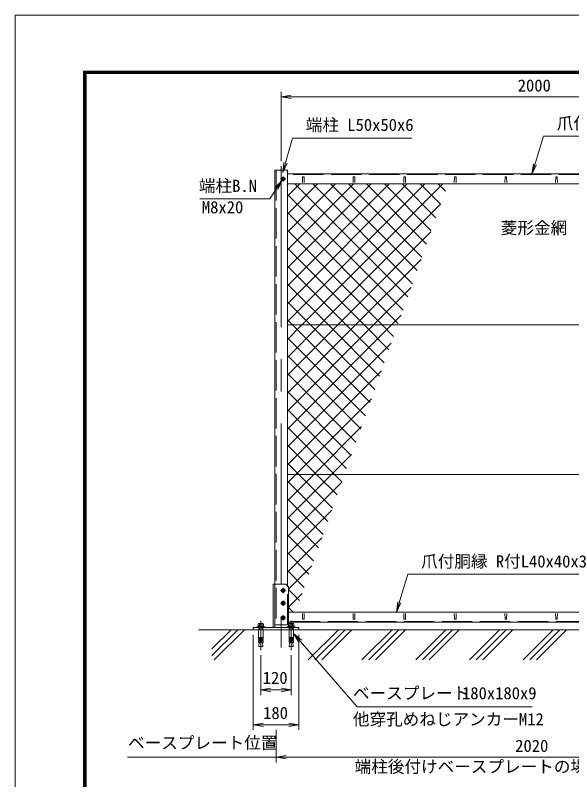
# Model space of a CAD drawing. Units: millimetres, scale not verified. Extents: x -4200 to 4200, y -2970 to 2970.
# Drawn here: x -4200 to -2002, y -48 to 2970 of the extents above; entities that cross this region are included whole.
import ezdxf
from ezdxf.enums import TextEntityAlignment as Align

# ---------------------------------------------------------------- set-up
doc = ezdxf.new("R2010")
doc.units = ezdxf.units.MM
doc.header["$LTSCALE"] = 20
doc.linetypes.add('DASHED', pattern=[7.5, 6, -1.5])
doc.linetypes.add('USER1', pattern=[50.8, 31.75, -6.35, 6.35, -6.35])
for name, color, linetype, lineweight in [('0-0_D-STR1', 1, 'Continuous', 18), ('0-1_D-BMK', 2, 'USER1', 13), ('0-2_D-STR-DIM', 7, 'Continuous', 9), ('0-3_D-STR3', 3, 'Continuous', 13), ('0-5_0', 7, 'Continuous', 9), ('0-6_D-STR2', 7, 'Continuous', 9), ('0-7_D-STR-TXT', 7, 'Continuous', 9), ('0-8_D-TTL', 7, 'Continuous', 9), ('0-A_D-BGD', 7, 'Continuous', 9), ('0-B_D-DCR-HCH', 7, 'Continuous', 9)]:
    doc.layers.add(name, color=color, linetype=linetype, lineweight=lineweight)
doc.styles.add('ＭＳ ゴシック', font='')
doc.styles.get('ＭＳ ゴシック').set_extended_font_data('MS Gothic')

# ---------------------------------------------------------------- blocks, each defined once
blk = doc.blocks.new('_Open')
at = {"layer": '0-5_0'}
blk.add_line((-20, 3.33), (0, 0), dxfattribs=at)
blk.add_lwpolyline([(-20, -3.33), (0, 0), (-20, 0)], dxfattribs=at)

msp = doc.modelspace()

# ---------------------------------------------------------------- linework, layer by layer
at = {"layer": '0-0_D-STR1'}
for p, q in [((-3174.97, 2358.92), (-3174.97, 563.92)), ((-3124.97, 2358.92), (-3174.97, 2358.92)), ((-3124.97, 717.92), (-3124.97, 2358.92)), ((-1182.47, 2343.92), (-3124.97, 2343.92)), ((-3064.97, 2330.79), (-3065.72, 2309.29)), ((-3058.97, 2330.79), (-3058.22, 2309.29)), ((-2864.97, 2330.79), (-2865.72, 2309.29)), ((-2858.97, 2330.79), (-2858.22, 2309.29)), ((-2664.97, 2330.79), (-2665.72, 2309.29)), ((-2658.97, 2330.79), (-2658.22, 2309.29)), ((-2464.97, 2330.79), (-2465.72, 2309.29)), ((-2458.97, 2330.79), (-2458.22, 2309.29)), ((-2264.97, 2330.79), (-2265.72, 2309.29)), ((-2258.97, 2330.79), (-2258.22, 2309.29)), ((-2064.97, 2330.79), (-2065.72, 2309.29)), ((-2058.97, 2330.79), (-2058.22, 2309.29)), ((-3124.97, 2303.92), (-1182.47, 2303.92)), ((-3120.97, 613.92), (-1194.97, 613.92)), ((-3064.97, 587.05), (-3065.72, 608.55)), ((-3058.97, 587.05), (-3058.22, 608.55)), ((-2864.97, 587.05), (-2865.72, 608.55)), ((-2858.97, 587.05), (-2858.22, 608.55)), ((-2664.97, 587.05), (-2665.72, 608.55)), ((-2658.97, 587.05), (-2658.22, 608.55)), ((-2464.97, 587.05), (-2465.72, 608.55)), ((-2458.97, 587.05), (-2458.22, 608.55)), ((-2264.97, 587.05), (-2265.72, 608.55)), ((-2258.97, 587.05), (-2258.22, 608.55)), ((-2064.97, 587.05), (-2065.72, 608.55)), ((-2058.97, 587.05), (-2058.22, 608.55)), ((-1194.97, 573.92), (-3120.97, 573.92))]:
    msp.add_line(p, q, dxfattribs=at)
at = {"layer": '0-0_D-STR1', "linetype": 'DASHED'}
for p, q in [((-3168.97, 2358.92), (-3168.97, 563.92)), ((-1182.47, 2340.92), (-3124.97, 2340.92)), ((-3124.97, 563.92), (-3124.97, 717.92)), ((-1194.97, 576.92), (-3120.97, 576.92)), ((-3174.97, 563.92), (-3124.97, 563.92))]:
    msp.add_line(p, q, dxfattribs=at)
at = {"layer": '0-0_D-STR1'}
for centre, start, end in [((-3061.97, 2329.54), 22.61986, 157.38014), ((-2861.97, 2329.54), 22.61986, 157.38014), ((-2661.97, 2329.54), 22.61986, 157.38014), ((-2461.97, 2329.54), 22.61986, 157.38014), ((-2261.97, 2329.54), 22.61986, 157.38014), ((-2061.97, 2329.54), 22.61986, 157.38014), ((-3061.97, 588.3), 202.61986, 337.38014), ((-2861.97, 588.3), 202.61986, 337.38014), ((-2661.97, 588.3), 202.61986, 337.38014), ((-2461.97, 588.3), 202.61986, 337.38014), ((-2261.97, 588.3), 202.61986, 337.38014), ((-2061.97, 588.3), 202.61986, 337.38014)]:
    msp.add_arc(centre, 3.25, start, end, dxfattribs=at)
at = {"layer": '0-1_D-BMK'}
for p, q in [((-3149.97, 2373.92), (-3149.97, 473.92)), ((-3141.97, 2333.92), (-3141.97, 2313.92)), ((-3131.97, 2323.92), (-3151.97, 2323.92)), ((-3131.97, 698.92), (-3151.97, 698.92)), ((-3141.97, 708.92), (-3141.97, 688.92)), ((-3131.97, 648.92), (-3151.97, 648.92)), ((-3141.97, 658.92), (-3141.97, 638.92)), ((-3229.97, 578.82), (-3229.97, 463.83)), ((-3131.97, 590.92), (-3151.97, 590.92)), ((-3141.97, 600.92), (-3141.97, 580.92)), ((-3109.97, 578.82), (-3109.97, 463.83))]:
    msp.add_line(p, q, dxfattribs=at)
at = {"layer": '0-2_D-STR-DIM'}
for p, q in [((-3149.97, 2393.92), (-3149.97, 2667.7)), ((-3109.97, 2647.7), (-1189.97, 2647.7)), ((-3259.97, 523.92), (-3259.97, 148.91)), ((-3079.97, 523.92), (-3079.97, 148.91)), ((-3229.97, 443.83), (-3229.97, 286.09)), ((-3109.97, 443.83), (-3109.97, 286.09)), ((-3189.97, 306.09), (-3149.97, 306.09)), ((-3219.97, 168.91), (-3119.97, 168.91)), ((-3169.97, 148.91), (-3169.97, 20.41)), ((-3756.92, 40.41), (-3169.97, 40.41)), ((-3129.97, 40.41), (-1189.97, 40.41))]:
    msp.add_line(p, q, dxfattribs=at)
msp.add_lwpolyline([(-2157.69, 239.75), (-2849.47, 239.75), (-3099.94, 527.38)], dxfattribs=at)
at = {"layer": '0-3_D-STR3'}
for p, q in [((-1182.47, 1747.17), (-3124.97, 1747.17)), ((-1182.47, 1157.17), (-3124.97, 1157.17)), ((-3180.97, 552.92), (-3180.97, 723.92)), ((-3174.97, 552.92), (-3174.97, 723.92)), ((-3120.97, 555.22), (-3120.97, 713.92)), ((-3221.32, 543.92), (-3238.62, 543.92)), ((-3118.62, 543.92), (-3101.32, 543.92))]:
    msp.add_line(p, q, dxfattribs=at)
at = {"layer": '0-3_D-STR3', "lineweight": 18}
for p, q in [((-3245.97, 552.92), (-3245.97, 555.22)), ((-3245.97, 555.22), (-3213.97, 555.22)), ((-3213.97, 552.92), (-3245.97, 552.92)), ((-3240.72, 558.22), (-3219.22, 558.22)), ((-3240.72, 555.22), (-3240.72, 558.22)), ((-3219.22, 555.22), (-3240.72, 555.22)), ((-3240.37, 558.22), (-3240.37, 566.52)), ((-3219.58, 558.22), (-3240.37, 558.22)), ((-3238.62, 543.92), (-3238.62, 513.88)), ((-3237.77, 569.02), (-3222.18, 569.02)), ((-3235.98, 543.92), (-3235.98, 552.92)), ((-3223.97, 569.02), (-3235.97, 569.02)), ((-3235.17, 558.22), (-3235.17, 566.52)), ((-3234.9, 543.92), (-3234.9, 552.92)), ((-3231.47, 555.22), (-3230.67, 558.22)), ((-3228.47, 558.22), (-3229.28, 555.22)), ((-3225.06, 543.92), (-3225.06, 552.92)), ((-3224.78, 558.22), (-3224.78, 566.52)), ((-3223.98, 552.92), (-3223.98, 543.92)), ((-3221.32, 543.92), (-3221.32, 513.88)), ((-3219.58, 566.52), (-3219.58, 558.22)), ((-3219.22, 558.22), (-3219.22, 555.22)), ((-3213.97, 555.22), (-3213.97, 552.92)), ((-3125.97, 555.22), (-3125.97, 552.92)), ((-3093.97, 555.22), (-3125.97, 555.22)), ((-3125.97, 552.92), (-3093.97, 552.92)), ((-3099.22, 558.22), (-3120.72, 558.22)), ((-3120.72, 558.22), (-3120.72, 555.22)), ((-3120.72, 555.22), (-3099.22, 555.22)), ((-3120.37, 566.52), (-3120.37, 558.22)), ((-3120.37, 558.22), (-3099.58, 558.22)), ((-3118.62, 543.92), (-3118.62, 513.88)), ((-3102.18, 569.02), (-3117.77, 569.02)), ((-3115.97, 569.02), (-3103.97, 569.02)), ((-3115.97, 552.92), (-3115.97, 543.92)), ((-3115.17, 558.22), (-3115.17, 566.52)), ((-3114.89, 543.92), (-3114.89, 552.92)), ((-3111.47, 558.22), (-3110.67, 555.22)), ((-3108.47, 555.22), (-3109.28, 558.22)), ((-3105.05, 543.92), (-3105.05, 552.92)), ((-3104.78, 558.22), (-3104.78, 566.52)), ((-3103.97, 543.92), (-3103.97, 552.92)), ((-3101.32, 543.92), (-3101.32, 513.88)), ((-3099.58, 558.22), (-3099.58, 566.52)), ((-3099.22, 555.22), (-3099.22, 558.22)), ((-3093.97, 552.92), (-3093.97, 555.22)), ((-3230.97, 513.88), (-3238.62, 513.88)), ((-3238.62, 511.38), (-3238.19, 513.84)), ((-3230.97, 513.88), (-3230.97, 493.92)), ((-3228.97, 513.88), (-3228.97, 493.92)), ((-3228.97, 513.88), (-3221.32, 513.88)), ((-3221.32, 511.38), (-3221.76, 513.84)), ((-3110.97, 513.88), (-3118.62, 513.88)), ((-3118.62, 511.38), (-3118.19, 513.84)), ((-3110.97, 513.88), (-3110.97, 493.92)), ((-3108.97, 513.88), (-3101.32, 513.88)), ((-3108.97, 513.88), (-3108.97, 493.92)), ((-3101.32, 511.38), (-3101.76, 513.84)), ((-3238.62, 511.38), (-3230.97, 511.38)), ((-3238.62, 511.38), (-3238.62, 509.88)), ((-3238.62, 509.88), (-3230.97, 509.88)), ((-3238.62, 507.38), (-3238.19, 509.84)), ((-3238.62, 507.38), (-3230.97, 507.38)), ((-3238.62, 507.38), (-3238.62, 505.88)), ((-3238.62, 505.88), (-3230.97, 505.88)), ((-3238.62, 503.38), (-3238.19, 505.84)), ((-3238.62, 503.38), (-3230.97, 503.38)), ((-3238.62, 503.38), (-3238.62, 501.88)), ((-3238.62, 501.88), (-3230.97, 501.88)), ((-3238.62, 499.42), (-3238.19, 501.88)), ((-3238.62, 499.42), (-3230.97, 499.42)), ((-3238.62, 499.42), (-3238.62, 493.92)), ((-3221.32, 493.92), (-3238.62, 493.92)), ((-3236.64, 493.92), (-3237.55, 477.82)), ((-3221.32, 511.38), (-3228.97, 511.38)), ((-3221.32, 509.88), (-3228.97, 509.88)), ((-3221.32, 507.38), (-3228.97, 507.38)), ((-3221.32, 505.88), (-3228.97, 505.88)), ((-3221.32, 503.38), (-3228.97, 503.38)), ((-3221.32, 501.88), (-3228.97, 501.88)), ((-3221.32, 499.42), (-3228.97, 499.42)), ((-3223.31, 493.92), (-3222.4, 477.82)), ((-3221.32, 507.38), (-3221.76, 509.84)), ((-3221.32, 503.38), (-3221.76, 505.84)), ((-3221.32, 499.42), (-3221.76, 501.88)), ((-3221.32, 511.38), (-3221.32, 509.88)), ((-3221.32, 507.38), (-3221.32, 505.88)), ((-3221.32, 503.38), (-3221.32, 501.88)), ((-3221.32, 499.42), (-3221.32, 493.92)), ((-3118.62, 511.38), (-3110.97, 511.38)), ((-3118.62, 511.38), (-3118.62, 509.88)), ((-3118.62, 509.88), (-3110.97, 509.88)), ((-3118.62, 507.38), (-3118.19, 509.84)), ((-3118.62, 507.38), (-3110.97, 507.38)), ((-3118.62, 507.38), (-3118.62, 505.88)), ((-3118.62, 505.88), (-3110.97, 505.88)), ((-3118.62, 503.38), (-3118.19, 505.84)), ((-3118.62, 503.38), (-3110.97, 503.38)), ((-3118.62, 503.38), (-3118.62, 501.88)), ((-3118.62, 499.42), (-3118.19, 501.88)), ((-3118.62, 501.88), (-3110.97, 501.88)), ((-3118.62, 499.42), (-3110.97, 499.42)), ((-3118.62, 499.42), (-3118.62, 493.92)), ((-3118.62, 493.92), (-3101.32, 493.92)), ((-3116.64, 493.92), (-3117.55, 477.82)), ((-3101.32, 511.38), (-3108.97, 511.38)), ((-3101.32, 509.88), (-3108.97, 509.88)), ((-3101.32, 507.38), (-3108.97, 507.38)), ((-3101.32, 505.88), (-3108.97, 505.88)), ((-3101.32, 503.38), (-3108.97, 503.38)), ((-3101.32, 501.88), (-3108.97, 501.88)), ((-3101.32, 499.42), (-3108.97, 499.42)), ((-3103.31, 493.92), (-3102.4, 477.82)), ((-3101.32, 507.38), (-3101.76, 509.84)), ((-3101.32, 503.38), (-3101.76, 505.84)), ((-3101.32, 499.42), (-3101.76, 501.88)), ((-3101.32, 511.38), (-3101.32, 509.88)), ((-3101.32, 507.38), (-3101.32, 505.88)), ((-3101.32, 503.38), (-3101.32, 501.88)), ((-3101.32, 499.42), (-3101.32, 493.92)), ((-3237.55, 477.82), (-3222.4, 477.82)), ((-3102.4, 477.82), (-3117.55, 477.82))]:
    msp.add_line(p, q, dxfattribs=at)
at = {"layer": '0-3_D-STR3', "linetype": 'DASHED'}
for p, q in [((-3238.47, 543.92), (-3238.47, 552.92)), ((-3221.46, 543.92), (-3221.46, 552.92)), ((-3118.49, 543.92), (-3118.49, 552.92)), ((-3101.47, 543.92), (-3101.47, 552.92))]:
    msp.add_line(p, q, dxfattribs=at)
at = {"layer": '0-3_D-STR3'}
for points in [[(-3135.47, 2327.67), (-3141.97, 2331.42), (-3148.47, 2327.67), (-3148.47, 2320.16), (-3141.97, 2316.41), (-3135.47, 2320.16)], [(-3135.47, 702.67), (-3141.97, 706.42), (-3148.47, 702.67), (-3148.47, 695.16), (-3141.97, 691.41), (-3135.47, 695.16)], [(-3135.47, 652.67), (-3141.97, 656.42), (-3148.47, 652.67), (-3148.47, 645.16), (-3141.97, 641.41), (-3135.47, 645.16)], [(-3135.47, 594.67), (-3141.97, 598.42), (-3148.47, 594.67), (-3148.47, 587.16), (-3141.97, 583.41), (-3135.47, 587.16)], [(-3259.97, 543.92), (-3079.97, 543.92), (-3079.97, 552.92), (-3259.97, 552.92)]]:
    msp.add_lwpolyline(points, close=True, dxfattribs=at)
msp.add_lwpolyline([(-3180.97, 723.92), (-3130.97, 723.92), (-3120.97, 713.92)], dxfattribs=at)
for centre in [(-3141.97, 2323.92), (-3141.97, 698.92), (-3141.97, 648.92), (-3141.97, 590.92)]:
    msp.add_circle(centre, 6.25, dxfattribs=at)
at = {"layer": '0-3_D-STR3', "lineweight": 18}
for centre, radius, start, end in [((-3237.77, 566.42), 2.6, 2.20423, 177.79577), ((-3229.97, 562.37), 6.65, 38.61324, 141.38676), ((-3222.18, 566.42), 2.6, 2.20423, 177.79577), ((-3117.77, 566.42), 2.6, 2.20423, 177.79577), ((-3109.97, 562.37), 6.65, 38.61324, 141.38676), ((-3102.18, 566.42), 2.6, 2.20423, 177.79577), ((-3229.97, 513.88), 1, 0, 180), ((-3109.97, 513.88), 1, 0, 180)]:
    msp.add_arc(centre, radius, start, end, dxfattribs=at)
at = {"layer": '0-6_D-STR2'}
for p, q in [((-3124.97, 2255.53), (-3076.59, 2303.92)), ((-3124.97, 2184.82), (-3005.88, 2303.92)), ((-3124.97, 2114.11), (-2935.17, 2303.92)), ((-3124.97, 2043.4), (-2864.46, 2303.92)), ((-3124.97, 1972.69), (-2793.75, 2303.92)), ((-3124.97, 1901.98), (-2723.04, 2303.92)), ((-3124.97, 1831.27), (-2652.33, 2303.92)), ((-3124.97, 1760.56), (-2581.62, 2303.92)), ((-2649.68, 1857.96), (-3095.64, 2303.92)), ((-2631.1, 1910.08), (-3024.93, 2303.92)), ((-2612.51, 1962.21), (-2954.22, 2303.92)), ((-2593.92, 2014.33), (-2883.51, 2303.92)), ((-2575.33, 2066.45), (-2812.8, 2303.92)), ((-2556.75, 2118.57), (-2742.09, 2303.92)), ((-2538.16, 2170.7), (-2671.38, 2303.92)), ((-2519.57, 2222.82), (-2600.67, 2303.92)), ((-2500.98, 2274.94), (-2529.96, 2303.92)), ((-2668.27, 1805.84), (-3124.97, 2262.54)), ((-2996.95, 1747.17), (-2518.62, 2225.5)), ((-2686.86, 1753.71), (-3124.97, 2191.83)), ((-2751.02, 1747.17), (-3124.97, 2121.12)), ((-2926.23, 1747.17), (-2557.81, 2115.59)), ((-2821.73, 1747.17), (-3124.97, 2050.41)), ((-2855.52, 1747.17), (-2597, 2005.69)), ((-2892.44, 1747.17), (-3124.97, 1979.7)), ((-2963.16, 1747.17), (-3124.97, 1908.99)), ((-2784.81, 1747.17), (-2636.19, 1895.79)), ((-3033.87, 1747.17), (-3124.97, 1838.28)), ((-2714.1, 1747.17), (-2675.39, 1785.88)), ((-3104.58, 1747.17), (-3124.97, 1767.56)), ((-3124.97, 1619.14), (-2996.95, 1747.17)), ((-3124.97, 1548.43), (-2926.23, 1747.17)), ((-3124.97, 1477.72), (-2855.52, 1747.17)), ((-3124.97, 1407.01), (-2784.81, 1747.17)), ((-3124.97, 1336.3), (-2714.1, 1747.17)), ((-2798.38, 1440.98), (-3104.58, 1747.17)), ((-2779.8, 1493.1), (-3033.87, 1747.17)), ((-2761.21, 1545.22), (-2963.16, 1747.17)), ((-2742.62, 1597.34), (-2892.44, 1747.17)), ((-2724.03, 1649.47), (-2821.73, 1747.17)), ((-2705.45, 1701.59), (-2751.02, 1747.17)), ((-2816.97, 1388.85), (-3124.97, 1696.85)), ((-3124.97, 1265.58), (-2714.58, 1675.98)), ((-2835.56, 1336.73), (-3124.97, 1626.14)), ((-3124.97, 1194.87), (-2753.77, 1566.08)), ((-2854.15, 1284.61), (-3124.97, 1555.43)), ((-2872.74, 1232.48), (-3124.97, 1484.72)), ((-3091.97, 1157.17), (-2792.97, 1456.17)), ((-2891.32, 1180.36), (-3124.97, 1414.01)), ((-2938.84, 1157.17), (-3124.97, 1343.3)), ((-3021.26, 1157.17), (-2832.16, 1346.27)), ((-3009.55, 1157.17), (-3124.97, 1272.59)), ((-2950.55, 1157.17), (-2871.35, 1236.37)), ((-3080.26, 1157.17), (-3124.97, 1201.88)), ((-3124.97, 1124.16), (-3091.97, 1157.17)), ((-3124.97, 1053.45), (-3021.26, 1157.17)), ((-3124.97, 982.74), (-2950.55, 1157.17)), ((-2947.09, 1023.99), (-3080.26, 1157.17)), ((-2928.5, 1076.11), (-3009.55, 1157.17)), ((-2909.91, 1128.24), (-2938.84, 1157.17)), ((-2965.67, 971.87), (-3124.97, 1131.17)), ((-3124.97, 912.03), (-2910.54, 1126.46)), ((-2984.26, 919.74), (-3124.97, 1060.46)), ((-3124.97, 841.32), (-2949.74, 1016.56)), ((-3002.85, 867.62), (-3124.97, 989.75)), ((-3021.44, 815.5), (-3124.97, 919.04)), ((-3124.97, 770.61), (-2988.93, 906.66)), ((-3040.02, 763.38), (-3124.97, 848.33)), ((-3120.97, 703.9), (-3028.12, 796.75)), ((-3058.61, 711.25), (-3124.97, 777.62)), ((-3077.2, 659.13), (-3120.97, 702.9)), ((-3120.97, 633.19), (-3067.31, 686.85)), ((-3102.7, 613.92), (-3120.97, 632.19))]:
    msp.add_line(p, q, dxfattribs=at)
msp.add_lwpolyline([(-3124.97, 1689.85), (-3067.66, 1747.17), (-2510.91, 2303.92)], dxfattribs=at)
at = {"layer": '0-7_D-STR-TXT'}
for points in [[(-2633.62, 2485.21), (-3104.59, 2485.21), (-3142.68, 2350.94)], [(-1415.07, 2492.79), (-2112.95, 2492.79), (-2158.31, 2345.83)], [(-3470.86, 2245.47), (-3194.55, 2245.47), (-3146.93, 2317.06)], [(-1950.85, 762.79), (-2648.73, 762.79), (-2694.09, 615.83)]]:
    msp.add_lwpolyline(points, dxfattribs=at)
at = {"layer": '0-8_D-TTL', "color": 2, "lineweight": 18}
msp.add_lwpolyline([(-4200, 2970), (4200, 2970), (4200, -2970), (-4200, -2970)], close=True, dxfattribs=at)
at = {"layer": '0-8_D-TTL'}
for points in [[(-3930, 2750), (3930, 2750), (3930, -2750), (-3930, -2750)], [(-3927.5, 2747.5), (3927.5, 2747.5), (3927.5, -2747.5), (-3927.5, -2747.5)], [(-3925, 2745), (3925, 2745), (3925, -2745), (-3925, -2745)], [(-3922.5, 2742.5), (3922.5, 2742.5), (3922.5, -2742.5), (-3922.5, -2742.5)], [(-3920, 2740), (3920, 2740), (3920, -2740), (-3920, -2740)]]:
    msp.add_lwpolyline(points, close=True, dxfattribs=at)
at = {"layer": '0-A_D-BGD'}
msp.add_line((-3474.97, 543.92), (-649.97, 543.92), dxfattribs=at)
at = {"layer": '0-B_D-DCR-HCH'}
for p, q in [((-3423.49, 441.68), (-3321.25, 543.92)), ((-3423.49, 468.2), (-3347.77, 543.92)), ((-3413.8, 424.86), (-3294.74, 543.92)), ((-3042.57, 424.86), (-2923.51, 543.92)), ((-3016.05, 424.86), (-2896.99, 543.92)), ((-2989.54, 424.86), (-2870.47, 543.92)), ((-2830.44, 424.86), (-2711.37, 543.92)), ((-2803.92, 424.86), (-2684.86, 543.92)), ((-2777.4, 424.86), (-2658.34, 543.92)), ((-2618.3, 424.86), (-2499.24, 543.92)), ((-2591.79, 424.86), (-2472.73, 543.92)), ((-2565.27, 424.86), (-2446.21, 543.92)), ((-2406.17, 424.86), (-2287.11, 543.92)), ((-2379.66, 424.86), (-2260.59, 543.92)), ((-2353.14, 424.86), (-2234.08, 543.92)), ((-2194.04, 424.86), (-2074.98, 543.92)), ((-2167.52, 424.86), (-2048.46, 543.92)), ((-2141.01, 424.86), (-2021.95, 543.92))]:
    msp.add_line(p, q, dxfattribs=at)

# ---------------------------------------------------------------- block references
at = {"layer": '0-2_D-STR-DIM', "xscale": 2, "yscale": 2}
for p, rotation in [((-3149.97, 2647.7), 180), ((-3101.26, 528.88), 131.27553), ((-3229.97, 306.09), 180), ((-3259.97, 168.91), 180), ((-3169.97, 40.41), 180)]:
    msp.add_blockref('_Open', p, dxfattribs=dict(at, rotation=rotation))
for p in [(-3109.97, 306.09), (-3079.97, 168.91)]:
    msp.add_blockref('_Open', p, dxfattribs=at)
at = {"layer": '0-7_D-STR-TXT', "xscale": 2, "yscale": 2}
for p, rotation in [((-3143.23, 2349.01), 254.16392), ((-2158.9, 2343.92), 252.84683), ((-3145.82, 2318.73), 56.36845), ((-2694.68, 613.92), 252.84683)]:
    msp.add_blockref('_Open', p, dxfattribs=dict(at, rotation=rotation))

# ---------------------------------------------------------------- texts
at = {"layer": '0-2_D-STR-DIM', "style": 'ＭＳ ゴシック'}
for s, p in [('2000', (-2215.22, 2654.45)), ('120', (-3222.5, 315.75)), ('180', (-3220.9, 177.05)), ('2020', (-2225.22, 47.16))]:
    msp.add_text(s, height=48.09, dxfattribs=at).set_placement(p, align=Align.BOTTOM_LEFT)
at = {"layer": '0-7_D-STR-TXT', "style": 'ＭＳ ゴシック'}
for s, p in [('端柱 L50x50x6', (-3052.4, 2499.06)), ('爪付胴縁 R付L40x40x3', (-2061.01, 2505.37)), ('端柱B.N', (-3474.67, 2258.06)), ('M8x20', (-3462.95, 2173.88)), ('菱形金網', (-2282.17, 2092.57)), ('爪付胴縁 R付L40x40x3', (-2596.79, 775.37)), ('ベースプレート', (-2866.16, 255.15)), (' 180x180x9', (-2467.99, 255.15)), ('他穿孔めねじアンカーM12', (-2866.4, 152.13)), ('ベースプレート位置', (-3754.6, 59.11)), ('端柱後付けベースプレートの場合は柱間隔+20mm', (-2859.72, -34.86))]:
    msp.add_text(s, height=48.09, dxfattribs=at).set_placement(p, align=Align.BOTTOM_LEFT)

doc.saveas('drawing.dxf')
